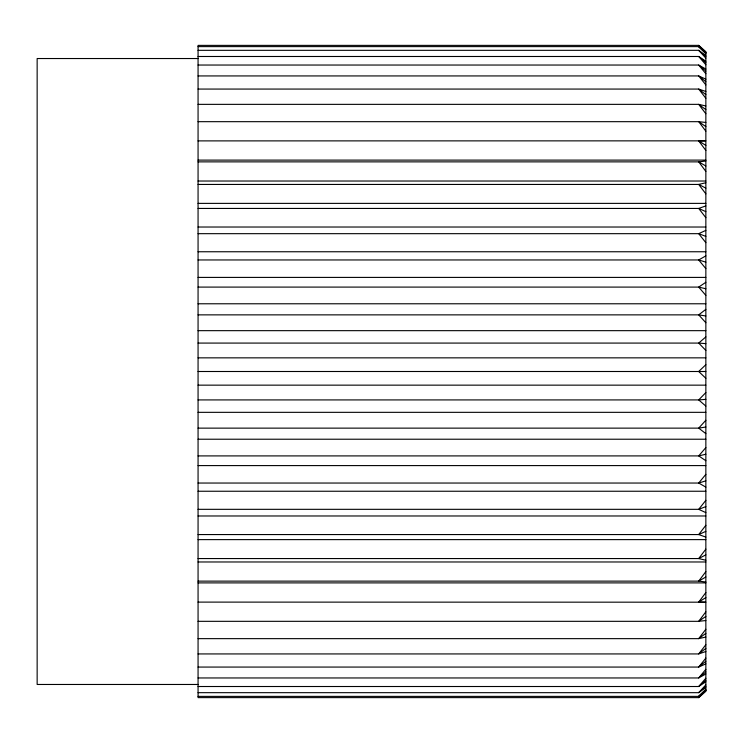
<?xml version="1.0" encoding="UTF-8"?>
<svg xmlns="http://www.w3.org/2000/svg" width="743" height="743" viewBox="0 0 743 743"><rect width="100%" height="100%" fill="white"/><g stroke="black" fill="none" stroke-linecap="round" stroke-linejoin="round"><path stroke-width="1.11" d="M198.065 602.109L705.85 602.192L698.699 602.109L705.85 592.543M705.85 571.599L698.699 581.128L198.065 581.128M705.85 611.805L698.699 621.324L198.065 621.324M705.85 549.133L698.699 558.56L198.065 558.56M705.85 629.237L698.699 638.646L198.065 638.646M705.85 525.31L698.699 534.561L198.065 534.561M705.85 644.701L698.699 653.933L198.065 653.933M705.85 500.327L698.699 509.326L198.065 509.326M705.85 658.094L698.699 667.065L198.065 667.065M705.85 474.359L698.699 483.043L198.065 483.043M705.85 669.304L698.699 677.96L198.065 677.96M705.85 447.602L698.699 455.905L198.065 455.905M705.85 678.248L698.699 686.513L198.065 686.513M705.85 420.269L698.699 428.135L198.065 428.135M705.85 684.86L698.699 692.671L198.065 692.671M705.85 392.573L698.699 399.92L198.065 399.92M705.85 689.086L698.699 696.386L198.065 696.386M705.85 364.711L698.699 371.5L705.85 378.289M698.699 697.621L705.85 691.185L705.85 51.815L698.699 45.379L198.065 45.379L198.065 697.621L698.699 697.621L705.85 690.888M705.85 689.968L698.699 696.386L705.85 690.266M705.85 686.328L698.699 692.671L705.85 687.219M705.85 680.3L698.699 686.513L705.85 681.768M705.85 336.895L698.699 343.08L198.065 343.08M705.85 671.913L698.699 677.96L705.85 673.957M705.85 661.233L698.699 667.065L705.85 663.843M705.85 648.36L698.699 653.933L705.85 651.5M705.85 309.348L698.699 314.865L198.065 314.865M705.85 633.37L698.699 638.646L705.85 637.03M705.85 616.393L698.699 621.324L705.85 620.535M705.85 282.275L698.699 287.095L198.065 287.095M698.699 602.109L705.85 597.558M705.85 576.995L698.699 581.128L705.85 582.001M705.85 255.88L698.699 259.957L198.065 259.957M705.85 554.863L698.699 558.56L705.85 560.259M705.85 230.367L698.699 233.673L198.065 233.673M705.85 531.347L698.699 534.561L705.85 537.078M705.85 506.605L698.699 509.326L705.85 512.633M705.85 205.922L698.699 208.439L198.065 208.439M705.85 480.842L698.699 483.043L705.85 487.12M705.85 182.741L698.699 184.44L198.065 184.44M705.85 454.242L698.699 455.905L705.85 460.725M705.85 427.011L698.699 428.135L705.85 433.652M705.85 160.999L698.699 161.872L198.065 161.872M705.85 399.363L698.699 399.92L705.85 406.105M705.85 150.457L698.699 140.891L705.85 140.854L198.065 140.891M198.065 46.614L698.699 46.614L705.85 52.734M198.065 50.329L698.699 50.329L705.85 55.781M198.065 56.487L698.699 56.487L705.85 61.232M198.065 58.53L37.15 58.53L37.15 684.47L198.065 684.47M198.065 65.04L698.699 65.04L705.85 69.043M198.065 75.935L698.699 75.935L705.85 79.157M198.065 89.067L698.699 89.067L705.85 91.5M198.065 104.354L698.699 104.354L705.85 105.97M198.065 121.676L698.699 121.676L705.85 122.465M198.065 160.107L705.85 160.107M198.065 181.023L705.85 181.023M198.065 203.378L705.85 203.378M198.065 227.024L705.85 227.024M198.065 251.756L705.85 251.756M198.065 277.408L705.85 277.408M198.065 303.776L705.85 303.776M198.065 330.663L705.85 330.663M198.065 357.847L705.85 357.847M198.065 371.5L705.85 371.5M198.065 385.153L705.85 385.153M198.065 412.337L705.85 412.337M198.065 439.224L705.85 439.224M198.065 465.592L705.85 465.592M198.065 491.244L705.85 491.244M198.065 515.976L705.85 515.976M198.065 539.622L705.85 539.622M198.065 561.977L705.85 561.977M198.065 582.893L705.85 582.893M705.85 343.637L698.699 343.08L705.85 350.427M705.85 315.989L698.699 314.865L705.85 322.731M705.85 288.758L698.699 287.095L705.85 295.398M705.85 262.158L698.699 259.957L705.85 268.641M705.85 236.395L698.699 233.673L705.85 242.673M705.85 211.653L698.699 208.439L705.85 217.69M705.85 188.137L698.699 184.44L705.85 193.867M705.85 166.005L698.699 161.872L705.85 171.401M698.699 140.891L705.85 145.442M705.85 126.607L698.699 121.676L705.85 131.195M705.85 109.63L698.699 104.354L705.85 113.763M705.85 94.64L698.699 89.067L705.85 98.299M705.85 81.767L698.699 75.935L705.85 84.906M705.85 71.087L698.699 65.04L705.85 73.696M705.85 62.7L698.699 56.487L705.85 64.752M705.85 56.672L698.699 50.329L705.85 58.14M705.85 53.032L698.699 46.614L705.85 53.914M698.699 45.379L705.85 52.112"/></g></svg>
